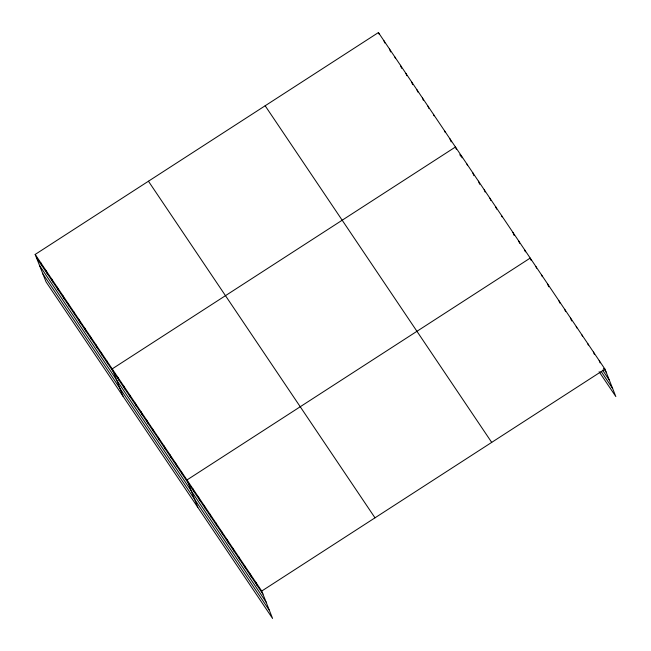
<?xml version="1.0" encoding="UTF-8"?>
<svg xmlns="http://www.w3.org/2000/svg" width="651" height="651" viewBox="0 0 651 651"><rect width="100%" height="100%" fill="white"/><g stroke="black" fill="none" stroke-linecap="round" stroke-linejoin="round"><path stroke-width="0.98" d="M35.17 254.443L261.726 591.051L272.574 618.45L46.026 281.842L35.17 254.443L378.426 32.55L604.974 369.158L615.83 396.557L599.099 371.705M261.726 591.051L604.974 369.158M459.801 154.718L460.843 156.273M603.575 368.336L606.187 372.217M602.574 370.159L609.369 380.249M601.142 371.436L612.648 388.525M265.152 105.771L491.708 442.387M148.444 181.214L375 517.83M36.383 257.503L262.939 594.111M39.565 265.535L266.121 602.142M42.844 273.811L269.392 610.418M599.229 360.613L600.132 362.908M593.476 352.069L594.387 354.364M587.723 343.525L588.333 345.054M581.978 334.98L582.58 336.51M576.225 326.436L576.827 327.966M570.471 317.891L571.684 320.951M564.718 309.347L565.629 311.642M558.973 300.803L559.876 303.097M547.467 283.714L548.679 286.774M541.713 275.17L542.324 276.699M535.968 266.625L536.57 268.155M531.126 260.376L530.215 258.081L186.967 479.966L197.814 507.365M524.462 249.536L525.373 251.831M518.717 240.992L519.62 243.287M512.964 232.448L514.176 235.507M501.457 215.359L502.067 216.889M495.712 206.815L496.615 209.109M489.959 198.262L490.87 200.565M484.206 189.718L485.117 192.021M478.452 181.173L479.665 184.241M472.707 172.629L473.92 175.689M466.954 164.085L467.564 165.614M461.201 155.54L462.112 157.835M456.359 149.291L455.456 146.996L112.2 368.889L123.047 396.288M449.947 138.826L451.159 141.885M444.446 130.648L445.056 132.177M433.444 114.299L434.054 115.829M427.943 106.121L428.854 108.416M422.442 97.951L423.345 100.246M416.941 89.773L417.844 92.068M411.44 81.603L412.644 84.663M405.931 73.425L406.842 75.719M400.43 65.246L401.643 68.314M394.929 57.076L395.539 58.606M389.428 48.898L390.641 51.958M383.927 40.728L384.839 43.023M378.426 32.55L379.028 34.08M255.973 582.507L257.186 585.566M250.228 573.962L251.441 577.022M244.475 565.418L245.687 568.478M238.722 556.874L239.934 559.933M232.977 548.329L234.181 551.389M227.223 539.785L228.436 542.844M221.47 531.24L222.683 534.3M215.717 522.696L216.929 525.756M209.972 514.152L211.184 517.211M204.219 505.607L205.431 508.667M198.465 497.055L199.678 500.123M192.712 488.51L193.925 491.578M181.214 471.422L182.426 474.489M175.461 462.877L176.673 465.937M169.716 454.333L170.92 457.393M163.962 445.789L165.175 448.848M158.209 437.244L159.422 440.304M152.456 428.7L153.669 431.759M146.711 420.155L147.923 423.215M140.958 411.611L142.17 414.671M135.205 403.067L136.417 406.126M129.451 394.522L130.664 397.582M123.706 385.978L124.919 389.038M117.953 377.434L119.166 380.493M106.699 360.711L107.911 363.771M101.198 352.541L102.41 355.601M95.697 344.363L96.909 347.422M90.196 336.185L91.409 339.252M84.695 328.014L85.908 331.074M79.186 319.836L80.398 322.896M73.685 311.666L74.898 314.726M68.184 303.488L69.397 306.548M62.683 295.318L63.896 298.378M57.182 287.14L58.395 290.2M51.681 278.962L52.894 282.029M46.18 270.792L47.393 273.851M40.679 262.613L41.884 265.673"/></g></svg>
